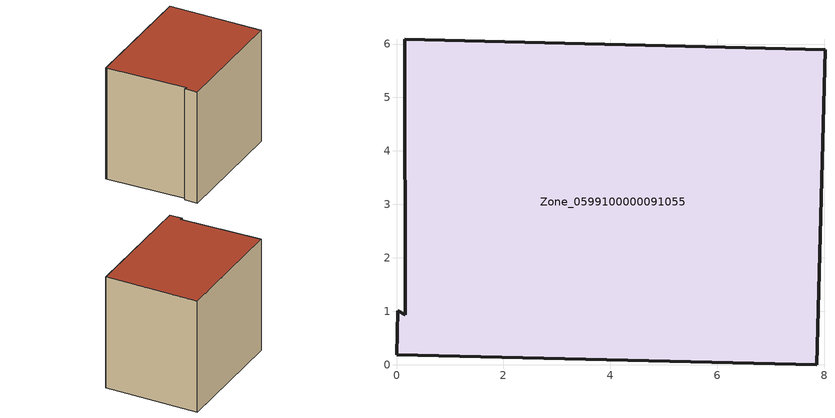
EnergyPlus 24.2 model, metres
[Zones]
Zone_0599100000091055
 floor ground (C_G): 0,0.19 0.02,1.01 0.16,0.94 0.15,5.99 0.15,6.09 8.02,5.89 7.86,0 z0
 wall outside (C_F): 0.15,6.09 0.15,5.99 0.16,0.94 0.02,1.01 0,0.19 7.86,0 8.02,5.89 0.15,6.09 z0:7.37
 roof outside (C_R): 0.02,1.01 0,0.19 7.86,0 8.02,5.89 0.15,6.09 0.15,5.99 0.16,0.94 z7.37
[BUILDING]
Pand.0599100000091055: North Axis=0; Terrain=City; Loads Convergence Tolerance Value=0.04; Temperature Convergence Tolerance Value=0.4; Solar Distribution=FullExterior; Maximum Number of Warmup Days=25; Minimum Number of Warmup Days=1
[Site:Location]
Rotterdam.The.Hague.AP_ZH_NLD Design_Conditions: Latitude=51.96; Longitude=4.45; Time Zone=1; Elevation=-4.5
[SITE:GROUNDTEMPERATURE:BUILDINGSURFACE]
18, 18, 18, 18, 18, 18, 18, 18, 18, 18, 18, 18
[MATERIAL] Thermal Absorptance=0.9; Solar Absorptance=0.7; Visible Absorptance=0.7
Name | Roughness | Thickness | Conductivity | Density | Specific Heat
G.TI.1946-1964 | MediumSmooth | 0.15 | 1 | 540 | 1210
F.TI.1946-1964 | Rough | 0.3 | 0.857143 | 1920 | 840
R.TI.1946-1964 | MediumRough | 0.2 | 0.277778 | 1500 | 1000
[CONSTRUCTION]
C_G: G.TI.1946-1964
C_F: F.TI.1946-1964
C_R: R.TI.1946-1964
[ZONE]
Zone_0599100000091055: Type=1; Multiplier=1; Ceiling Height=Autocalculate; Volume=Autocalculate; Floor Area=autocalculate; Part of Total Floor Area=Yes
[ZONEINFILTRATION:DESIGNFLOWRATE]
Infil_Zone_0599100000091055: Zone or ZoneList or Space or SpaceList=Zone_0599100000091055; Schedule=AlwaysOn; Design Flow Rate Calculation Method=Flow/Area; Flow Rate per Floor Area=0.003; Constant Term Coefficient=1; Temperature Term Coefficient=0; Velocity Term Coefficient=0; Velocity Squared Term Coefficient=0
[HVACTEMPLATE:ZONE:IDEALLOADSAIRSYSTEM]
Zone_0599100000091055: Maximum Heating Supply Air Temperature=50; Minimum Cooling Supply Air Temperature=13; Maximum Heating Supply Air Humidity Ratio=0.0156; Minimum Cooling Supply Air Humidity Ratio=0.0077; Heating Limit=NoLimit; Cooling Limit=NoLimit; Dehumidification Control Type=ConstantSensibleHeatRatio; Cooling Sensible Heat Ratio=0.7; Dehumidification Setpoint=60; Humidification Control Type=None; Humidification Setpoint=30; Outdoor Air Method=None; Outdoor Air Flow Rate per Person=0.00944; Outdoor Air Flow Rate per Zone Floor Area=0; Outdoor Air Flow Rate per Zone=0; Demand Controlled Ventilation Type=None; Outdoor Air Economizer Type=NoEconomizer; Heat Recovery Type=None; Sensible Heat Recovery Effectiveness=0.7; Latent Heat Recovery Effectiveness=0.65
[ZONECONTROL:THERMOSTAT]
ThermostatControl_Zone_0599100000091055: Zone or ZoneList=Zone_0599100000091055; Control Type Schedule=DualSetpointControlType; Control 1=Thermostat_Zone_0599100000091055; Temperature Difference Between Cutout And Setpoint=0
[THERMOSTATSETPOINT:DUALSETPOINT]
Thermostat_Zone_0599100000091055: Heating Setpoint Temperature Schedule=HeatingSetpoint_Zone_0599100000091055; Cooling Setpoint Temperature Schedule=CoolingSetpoint_Zone_0599100000091055
[SCHEDULE:COMPACT]
HeatingSetpoint_Zone_0599100000091055: Through: 12/31, For: AllDays, Until: 24:00, 21
CoolingSetpoint_Zone_0599100000091055: Through: 12/31, For: AllDays, Until: 24:00, 24
DualSetpointControlType: Through: 12/31, For: AllDays, Until: 24:00, 4
AlwaysOn: Through: 12/31, For: AllDays, Until: 24:00, 1
